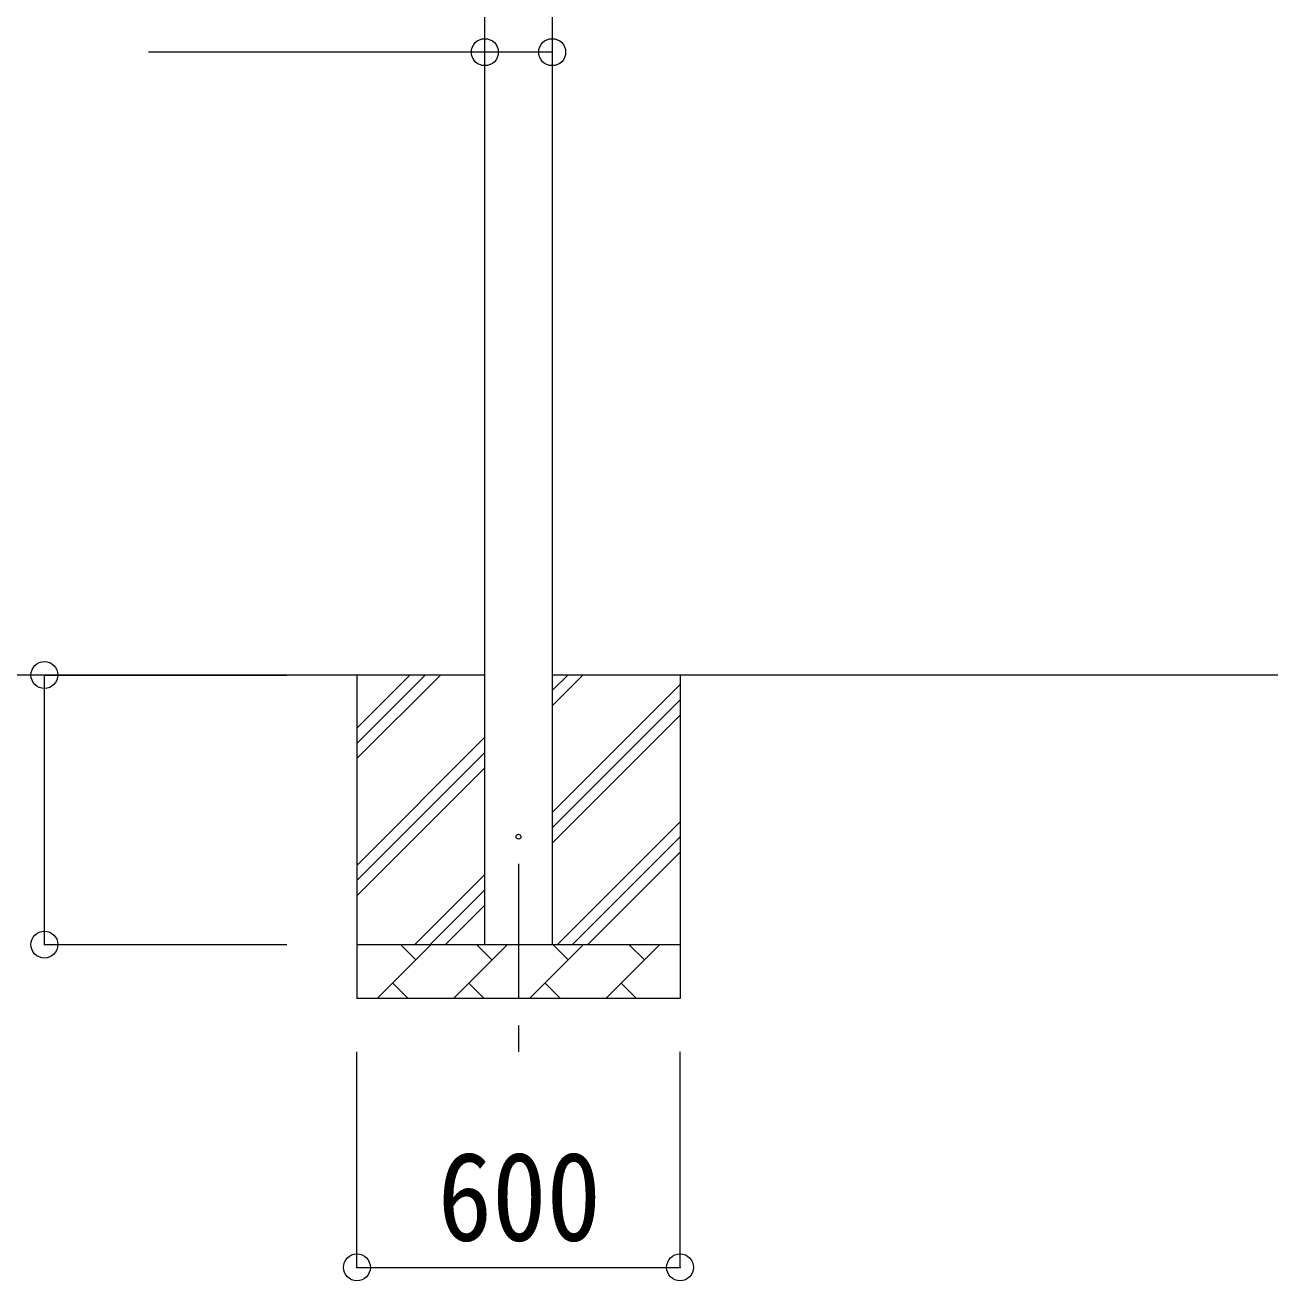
# Model space of a CAD drawing. Units: millimetres at full size, sheet at 1:50. Extents: x -14053 to 14053, y -9700 to 9700.
# Drawn here: x -9434 to -7124, y -6079 to -3750 of the extents above; entities that cross this region are included whole.
import ezdxf
from ezdxf.enums import TextEntityAlignment as Align

# ---------------------------------------------------------------- set-up
doc = ezdxf.new("R2010")
doc.units = ezdxf.units.MM
doc.header["$LTSCALE"] = 50
doc.header["$PDMODE"] = 32
doc.header["$PDSIZE"] = 50
doc.linetypes.add('CHAIN1', pattern=[8, 5, -1, 1, -1])
for name, color, linetype, lineweight in [('0-1_Defpoints', 7, 'CHAIN1', 9), ('0-2_TEXT1', 4, 'Continuous', 9), ('0-3_SHAPE', 7, 'Continuous', 9), ('0-8_TABLE1', 6, 'Continuous', 9)]:
    doc.layers.add(name, color=color, linetype=linetype, lineweight=lineweight)
doc.styles.add('ＭＳ ゴシック', font='')
doc.styles.get('ＭＳ ゴシック').set_extended_font_data('MS Gothic')

msp = doc.modelspace()

# ---------------------------------------------------------------- linework, layer by layer
at = {"layer": '0-1_Defpoints'}
msp.add_line((-8518.4, -5305.37), (-8518.4, -5654.37), dxfattribs=at)
at = {"layer": '0-2_TEXT1'}
for p, q in [((-8580.9, -5455.37), (-8580.9, -2600.37)), ((-8455.9, -2600.37), (-8455.9, -5455.37))]:
    msp.add_line(p, q, dxfattribs=at)
msp.add_circle((-8518.4, -5255.37), 4.5, dxfattribs=at)
at = {"layer": '0-3_SHAPE'}
for p, q in [((-8580.9, -4955.37), (-10217.1, -4955.37)), ((-8818.4, -4955.37), (-8818.4, -5555.37)), ((-8818.4, -5053.85), (-8719.92, -4955.37)), ((-8818.4, -5110.42), (-8663.35, -4955.37)), ((-8818.4, -5082.14), (-8691.63, -4955.37)), ((-5707.9, -4955.37), (-8455.9, -4955.37)), ((-8455.9, -5012.48), (-8398.79, -4955.37)), ((-8455.9, -4984.2), (-8427.08, -4955.37)), ((-8218.4, -4955.37), (-8218.4, -5555.37)), ((-8455.9, -5210.47), (-8218.4, -4972.97)), ((-8455.9, -5238.76), (-8218.4, -5001.26)), ((-8455.9, -5267.04), (-8218.4, -5029.54)), ((-8818.4, -5308.41), (-8580.9, -5070.91)), ((-8818.4, -5336.7), (-8580.9, -5099.2)), ((-8818.4, -5364.98), (-8580.9, -5127.48)), ((-8446.24, -5455.37), (-8218.4, -5227.53)), ((-8417.96, -5455.37), (-8218.4, -5255.81)), ((-8389.67, -5455.37), (-8218.4, -5284.1)), ((-8710.8, -5455.37), (-8580.9, -5325.47)), ((-8682.52, -5455.37), (-8580.9, -5353.76)), ((-8654.23, -5455.37), (-8580.9, -5382.04)), ((-8818.4, -5455.37), (-8218.4, -5455.37)), ((-8780.53, -5555.37), (-8680.53, -5455.37)), ((-8709.09, -5483.93), (-8737.64, -5455.37)), ((-8639.11, -5555.37), (-8539.11, -5455.37)), ((-8567.66, -5483.93), (-8596.22, -5455.37)), ((-8497.69, -5555.37), (-8397.69, -5455.37)), ((-8426.24, -5483.93), (-8454.8, -5455.37)), ((-8356.27, -5555.37), (-8256.27, -5455.37)), ((-8284.82, -5483.93), (-8313.37, -5455.37)), ((-8751.98, -5526.82), (-8723.43, -5555.37)), ((-8610.56, -5526.82), (-8582, -5555.37)), ((-8469.14, -5526.82), (-8440.58, -5555.37)), ((-8327.71, -5526.82), (-8299.16, -5555.37)), ((-8218.4, -5555.37), (-8818.4, -5555.37))]:
    msp.add_line(p, q, dxfattribs=at)
at = {"layer": '0-8_TABLE1'}
for p, q in [((-9398.4, -4955.37), (-8948.4, -4955.37)), ((-9398.4, -5455.37), (-9398.4, -4955.37)), ((-9398.4, -5455.37), (-8948.4, -5455.37)), ((-8818.4, -6054.37), (-8818.4, -5654.37)), ((-8218.4, -6054.37), (-8218.4, -5654.37)), ((-8818.4, -6054.37), (-8218.4, -6054.37))]:
    msp.add_line(p, q, dxfattribs=at)
msp.add_lwpolyline([(-8455.9, -3799.7), (-8580.9, -3799.7), (-9205.47, -3799.7)], dxfattribs=at)
for p in [(-8580.9, -3799.7), (-8455.9, -3799.7), (-9398.4, -4955.37), (-9398.4, -5455.37), (-8818.4, -6054.37), (-8218.4, -6054.37)]:
    msp.add_point(p, dxfattribs=at)

# ---------------------------------------------------------------- texts
at = {"layer": '0-8_TABLE1', "color": 7, "style": 'ＭＳ ゴシック', "width": 0.9}
msp.add_text('600', height=165, dxfattribs=at).set_placement((-8668.4, -6054.37), align=Align.BOTTOM_LEFT)

doc.saveas('drawing.dxf')
